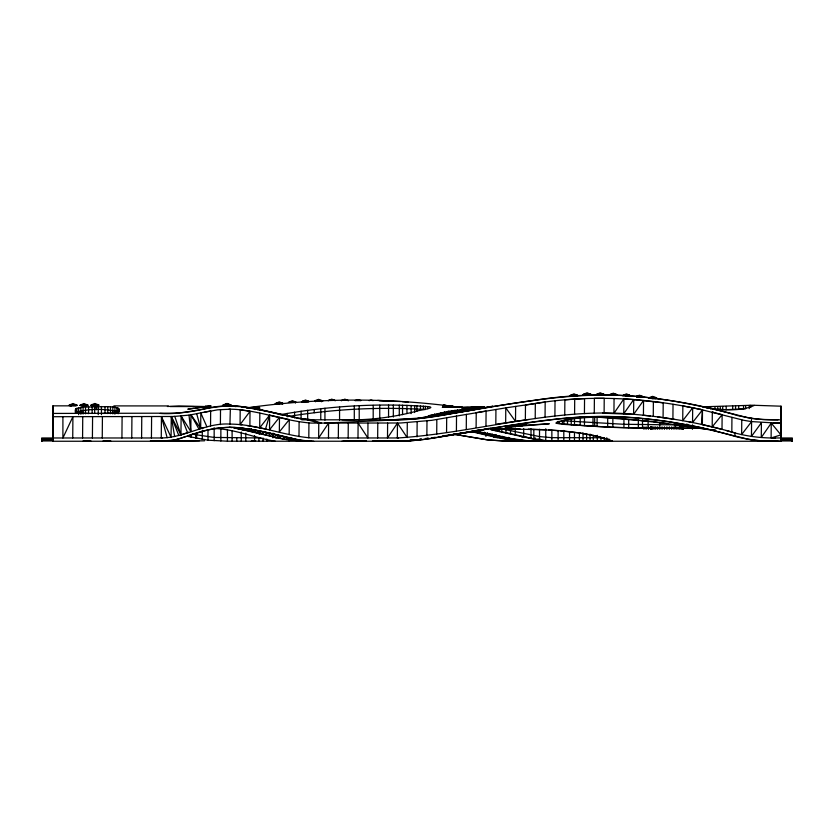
<?xml version="1.0" encoding="UTF-8"?>
<svg xmlns="http://www.w3.org/2000/svg" width="834" height="834" viewBox="0 0 834 834"><rect width="100%" height="100%" fill="white"/><g stroke="black" fill="none" stroke-linecap="round" stroke-linejoin="round"><path stroke-width="1.25" d="M41.742 441.165L41.742 439.726L53.022 439.81M210.543 426.038L210.668 410.912L189.516 415.071L173.649 416.489L53.063 416.708L53.022 441.249L191.111 441.249M453.602 434.222L486.754 439.768L506.332 441.249L780.978 441.249L780.937 419.815M792.258 439.726L780.978 439.726L780.978 440.727L792.258 440.727L792.3 441.249L792.3 437.975L772.128 437.975M780.978 439.81L780.937 437.975L780.978 441.249L765.862 441.103A150.214 150.214 0 0 1 734.629 436.286A471.971 471.971 0 0 0 657.963 420.273A399.079 399.079 0 0 0 550.221 419.919A2228.073 2228.073 0 0 0 433.253 438.131L430.646 438.538A244.852 244.852 0 0 1 397.922 441.249L227.442 441.207L207.989 440.196L187.567 436.318M792.258 439.81L792.258 438.809L780.937 438.809L780.937 441.165L780.937 439.612M456.417 430.74L456.521 416.072L506.207 407.784M72.735 437.975L72.912 416.708L62.904 437.975L62.904 416.708M82.576 437.975L82.743 416.708M92.407 437.975L92.584 416.708M102.248 437.975L102.426 416.708M121.92 437.975L122.098 416.708M131.751 437.975L131.928 416.708M141.592 437.975L141.77 416.708M151.434 437.975L151.6 416.708M206.895 426.789L200.817 413.038L200.692 428.467L190.965 414.842L190.83 431.532L181.114 415.999L180.968 434.827L171.272 416.562L171.074 437.256L161.442 416.708L161.264 437.975C185.012 437.725 205.967 422.411 230.111 424.099C257.883 424.245 284.029 435.88 311.499 437.965L397.881 437.965C478.049 432.846 556.841 406.075 637.854 414.686C670.87 417.803 703.688 423.62 735.484 433.117C748.536 436.536 762.036 438.163 775.526 437.975M220.395 424.61L220.52 409.567M241.943 424.798L240.067 424.631L240.182 409.807L250.012 411.36L249.887 426.018M259.833 413.174L259.708 427.842L269.653 415.123L289.283 419.565L289.169 434.295M298.989 436.641L299.104 421.91M308.809 437.85L308.934 423.005M318.765 423.088L318.651 437.965L328.606 423.088L328.481 437.965M338.323 437.965L338.437 423.088M348.153 437.965L348.278 423.088M357.994 437.965L358.109 423.088L367.888 437.965L367.95 423.099M377.666 437.965L377.781 423.099M387.622 423.099L387.497 437.965L397.464 423.078L407.18 437.6L407.294 422.65M397.464 423.078L397.338 437.965L398.339 437.954M417.021 436.87L417.146 421.941M426.862 435.734L426.987 420.909M436.714 434.18L436.828 419.544M446.565 432.419L446.68 417.897M466.269 429.051L466.383 414.362M476.11 427.415L476.235 412.642L486.086 411.006L485.961 425.861M495.813 424.298L495.938 409.431M702.374 424.569L702.489 409.869C646.381 397.422 587.918 394.294 531.133 404.156L505.779 407.857L505.665 422.817L528.433 419.523M515.631 406.408L515.506 421.389L505.779 407.857M525.357 419.95L525.483 404.98L534.094 403.75M535.209 418.616L535.324 403.552L545.175 402.103L545.05 417.302M554.902 416.03L555.027 400.852M564.743 414.998L564.868 399.861L574.709 399.121L584.551 398.621L584.426 413.622M574.584 414.185L574.709 399.121M594.267 413.278L594.392 398.339L604.223 398.287L604.108 413.174M614.064 398.454L613.939 413.32L623.895 398.871L633.725 399.559L663.207 402.843L663.082 417.625M623.895 398.871L623.769 413.737L633.725 399.559L633.6 414.383L643.556 400.466L643.431 415.259M653.262 416.364L653.376 401.571M672.913 419.075L673.028 404.292M688.905 421.816L692.554 422.536L692.679 407.826L682.848 405.96L682.733 420.711L692.679 407.826L702.489 409.869L701.477 424.381L722.004 429.374L722.129 414.654L712.309 412.132L712.194 426.862L722.129 414.654M731.825 432.064L731.939 417.365M741.76 419.867L741.635 434.566L751.58 421.608L751.455 436.391L761.484 422.65M761.411 422.65L761.286 437.485L771.241 423.088L780.937 434.868L771.116 437.944L771.241 423.088M53.063 437.975L53.022 440.592L41.7 440.592M780.937 439.487L780.978 437.975M75.289 412.257L75.884 408.712L83.077 407.075L107.774 406.627L114.904 407.18L118.782 408.597L119.001 410.933L117.584 413.038L102.655 413.435M700.226 409.348L744.022 420.357L751.257 421.566L751.726 418.324A150.975 150.975 0 0 0 776.735 419.815L781.156 419.815L781.156 406.2L752.748 405.23L702.478 406.825M734.629 436.286L735.181 433.034L726.383 430.521M265.535 428.947L269.653 415.123L269.528 429.802L279.473 417.281L279.348 431.929L289.283 419.565M487.369 434.18L485.857 436.286L485.857 433.816M240.067 424.631L250.012 411.36M118.782 408.597L118.782 411.881C105.261 408.545 88.831 408.41 75.519 412.476L75.519 409.192M692.554 422.536L702.489 409.869M69.483 405.199L73.017 403.51L76.561 405.199M80.408 405.199L83.953 403.51L87.487 405.199M91.333 405.136L94.867 403.458L98.412 405.136M223.199 405.199L226.733 403.51L230.278 405.199M223.637 405.136L227.171 403.458L230.716 405.136M275.752 403.5L279.296 401.821L282.83 403.5M288.866 402.301L292.411 400.612L295.945 402.301M301.981 401.665L305.525 399.986L309.06 401.665M315.096 401.008L318.64 399.33L322.174 401.008M328.21 400.789L331.755 399.111L335.289 400.789M341.325 400.789L344.869 399.111L348.404 400.789M570.446 395.483L573.98 393.804L577.524 395.483M583.56 394.409L587.094 392.731L590.639 394.409M596.675 394.44L600.209 392.751L603.753 394.44M609.79 394.826L613.324 393.148L616.868 394.826M622.904 395.524L626.438 393.846L629.983 395.524M649.133 398.016L652.668 396.338L656.212 398.016M257.664 409.869C265.848 405.783 249.241 407.565 246.697 408.128M369.087 400.685L371.099 399.986L373.111 400.685M186.024 436.557L174.952 439.893L160.305 441.249M180.415 435.014L188.62 432.231M557.56 422.004L556.278 422.984C603.514 428.749 651.479 428.04 699.028 428.113M188.536 435.692L204.257 430.834A98.6 98.6 0 0 1 247.239 428.884L251.461 429.614A548.126 548.126 0 0 1 291.525 438.236L295.194 439.184A72.245 72.245 0 0 0 311.436 441.238M199.295 428.874L204.111 427.488M492.227 406.325L492.748 406.158L468.906 410.682M167.394 406.512L178.81 405.97L206.634 406.565M561.209 421.024C596.31 412.788 632.704 420.284 668.003 423.568M483.866 406.836L448.442 411.287L428.144 415.864L473.232 408.201L468.656 408.577M204.038 412.361L217.591 409.828L230.351 409.202L229.944 424.11M490.882 406.669L419.408 418.063L392.71 419.815M489.026 428.582L490.872 428.176M486.702 428.822L489.026 428.342M486.702 429.051L480.853 430.136M475.995 430.584L478.914 430.031M280.141 414.707C329.284 405.866 379.731 402.749 429.541 406.742C435.921 408.201 417.01 410.484 415.426 411.485C391.448 417.751 366.71 420.524 341.93 419.815M456.521 416.072L431.658 420.346L400.747 422.994L311.363 423.088C283.581 421.139 257.091 409.306 229.016 409.16M170.47 437.37L171.106 437.245M471.366 431.428L475.015 430.761M395.702 441.249L406.596 440.988A212.399 212.399 0 0 0 422.661 439.539C490.225 430.198 557.592 412.726 626.292 417.292A517.966 517.966 0 0 1 668.253 421.65L698.517 427.071L748.181 439.216A141.822 141.822 0 0 0 761.786 440.832L778.018 441.249M467.947 410.849L417.292 418.418M467.947 432.022L464.163 432.679M476.381 430.584L479.686 430.021M464.559 432.919L470.783 431.845A25.156 0.782 -9.9 0 0 477.736 430.594M287.177 416.677C332.735 409.046 379.241 406.679 425.33 409.536L425.33 406.262M463.235 432.836L442.844 435.984M463.329 433.127L439.247 436.828M468.906 431.803L472.586 431.209M470.157 431.918L463.954 432.888M255.663 440.706L251.295 441.249M460.389 433.117L463.329 432.669M449.057 435.129L462.724 433.075M496.856 424.131L504.528 422.984M432.054 437.871L435.682 437.35M492.675 429.03L491.268 429.385L533.833 438.861L545.749 440.581L612.302 440.998L602.419 437.496M427.279 438.434L428.457 438.267M254.641 440.873L251.68 441.217M425.444 438.507L427.404 438.236M426.132 438.705L428.457 438.382M210.929 406.043L188.004 409.14L210.929 406.043L205.456 406.033M247.469 407.795C317.733 397.693 389.52 397.516 459.836 407.346L443.281 405.334L459.711 407.388M419.273 439.341L421.253 439.08M419.408 439.601L421.639 439.32L419.565 439.487M505.091 427.696L526.16 425.027L513.817 426.362M492.581 429.208L490.913 429.739L532.561 438.924L545.04 440.769L557.894 441.249M417.177 439.893L409.536 440.654M511.346 426.622L506.405 427.164L549.283 423.766L520.218 425.59M410.026 440.519L416.364 439.893M413.205 418.877L390.156 419.815M167.488 441.249L179.539 440.727M409.286 440.415L413.205 440.06M110.776 440.915L103.812 441.249M410.318 440.206L412.423 440.029M513.911 426.143L526.275 425.163L512.722 426.247M512.795 426.101L517.747 425.767M461.744 408.306L484.179 406.815L462.046 407.618L468.281 407.482M408.42 440.748L394.002 441.249M102.655 441.228L109.608 440.842M175.682 441.071L180.363 440.779M379.407 400.747L400.414 401.508M174.306 440.842L161.629 441.249M405.897 440.821L390.145 441.249M720.295 406.585L720.295 409.869L735.567 409.306L745.617 408.848L745.617 405.564M181.124 440.79L162.953 441.249M324.655 423.088L400.622 419.711A299.823 299.823 0 0 0 441.322 415.53L443.584 415.134A1831.099 1831.099 0 0 1 530.674 400.904L533.614 400.497A415.207 415.207 0 0 1 655.951 398.589A491.977 491.977 0 0 1 738.09 415.718L751.726 418.324M173.649 416.489L174.817 416.437L180.968 434.827M170.689 440.811L162.432 441.03M204.57 440.8L171.783 441.249M494.364 428.916L520.145 428.905M366.407 440.811L341.93 441.217M612.51 441.249C578.608 428.655 539.577 429.823 503.361 428.947M403.01 440.8L372.444 440.998M400.643 440.832L390.156 440.998M170.157 406.565L193.707 406.575M199.472 440.759L162.015 441.03M470.772 407.43L484.481 407.138L442.301 407.378L462.714 407.326L442.562 406.804L459.18 407.409M358.61 441.103L343.618 441.249M396.056 419.815L406.992 419.533A209.615 209.615 0 0 0 422.327 418.126C483.991 409.484 545.227 394.492 607.85 395.066C655.263 395.358 701.675 405.553 747.254 417.594A138.673 138.673 0 0 0 762.735 419.46L777.934 419.815M751.257 421.566L776.746 423.099M703.76 428.311L645.62 428.28L614.512 427.446L564.18 424.402L556.122 423.307L556.445 422.473C569.403 417.876 583.341 416.896 596.988 417.24M506.332 441.249L575.179 440.769M52.844 413.435L174.629 413.164A156.928 156.928 0 0 0 203.319 409.16L205.571 408.618A101.654 101.654 0 0 1 245.363 407.201A638.208 638.208 0 0 1 298.676 418.501L311.697 419.815M773.191 423.14L780.937 423.13L777.653 423.13M584.081 393.784L590.107 393.784M597.196 393.804L603.222 393.804M610.311 394.201L616.336 394.201M570.967 394.857L576.992 394.857M623.425 394.899L629.451 394.899M576.992 396.254L570.967 396.254L570.967 395.629M625.834 396.296L629.451 396.296L629.451 395.67M642.566 396.254L636.54 396.254L639.553 395.201L643.097 396.88M636.655 396.88L643.619 396.88L636.655 397.026M649.655 397.391L655.68 397.391M652.063 398.788L655.68 398.788L655.68 398.162M328.742 400.164L334.768 400.164M341.857 400.164L347.882 400.164M315.627 400.383L321.653 400.383M302.513 401.029L308.538 401.029M289.398 401.665L295.424 401.665M308.424 401.665L301.46 401.665L308.424 401.8M276.283 402.874L282.309 402.874M278.692 404.271L276.283 404.271L276.283 403.646M91.855 404.511L97.88 404.511M227.776 404.511L230.184 404.511M70.004 404.563L76.04 404.563M80.94 404.563L86.965 404.563M223.72 404.563L229.746 404.563M160.232 413.435C183.522 415.176 205.727 406.669 228.777 405.991C257.81 405.543 284.978 418.261 313.667 419.815M301.71 419.815L396.963 419.815M774.317 423.13L780.937 423.13M162.223 437.975L41.7 437.975L41.742 441.249M192.133 434.149L214.161 437.433L260.969 437.975M275.376 437.975L276.825 437.975M41.7 438.809L53.063 438.809M780.937 440.592L792.3 440.592L792.258 438.809L792.3 441.249M41.742 440.727L53.022 440.727M533.562 441.03L544.498 441.03M71.443 405.845L52.844 405.845L52.844 419.815M113.862 405.897L168.374 405.939M87.997 413.435L76.447 413.101L75.289 410.078M562.439 424.016L562.439 420.732L623.936 424.287L677.667 424.902M533.489 441.249C512.451 442.156 492.091 436.391 471.804 431.72M538.232 441.249C516.527 441.864 495.761 434.629 474.556 431.22M90.103 441.249L83.087 440.936M509.178 441.249L488.453 439.987L455.197 434.431M275.376 441.249C254.61 437.923 234.75 428.926 213.327 428.457M531.018 441.03L508.657 439.518L472.388 431.553M602.544 413.164L633.746 414.394M500.296 437.808L502.725 437.871M150.401 440.759L167.269 441.249M528.256 429.083L546.239 429.781M91.26 441.228L84.693 440.842M600.605 417.375L652.105 421.431M313.657 441.249C290.138 440.56 268.016 430.751 244.623 428.54C222.605 424.746 200.65 430.824 180.186 438.559L179.706 438.705A62.904 62.904 0 0 1 162.286 441.249M377.656 400.403L393.022 401.06M529.183 437.537L531.195 437.631M528.172 440.769L538.159 441.03L538.159 438.84M548.678 429.927L558.227 430.605M460.493 407.378L442.844 406.2L458.189 407.367M498.117 437.642L493.749 437.318L494.437 437.37M524.847 437.214L527.067 437.402M527.067 440.675L512.066 438.684L486.91 433.315M402.165 401.644L408.399 402.29M239.483 406.617L233.927 406.273L235.928 406.638M560.479 430.792L580.912 433.159M247.041 428.812L233.927 427.529L283.696 438.986L300.303 440.748L287.219 437.506M459.513 407.367L443.135 405.658L459.68 407.451M643.275 415.249L650.311 415.989M710.808 429.896L715.728 430.427M713.007 429.896L715.353 430.156M653.314 421.566L708.473 429.614M240.922 406.763L256.955 409.244L279.129 414.175M521.406 436.839L523.742 437.131M657.651 416.927L674.268 419.283M706.127 407.826C721.827 409.619 739.643 412.059 754.322 405.397M706.127 429.083L708.316 429.374M459.961 407.451L443.396 405.136L459.346 407.388M673.799 424.172L677.854 424.756M704.886 428.905L690.062 426.622M678.98 424.933L689.009 426.455M229.308 427.196L231.758 427.592M582.049 433.315L597.957 436.338M249.439 429.187L253.182 429.802M246.947 425.528L265.931 429.03M254.443 430.031L261.198 431.345M477.861 431.553L481.166 432.179M482.313 432.398L485.732 433.075M236.7 428.53L239.17 429.041M499.274 431.616L499.274 428.342L539.515 436.589L551.858 437.673L604.15 437.756L604.15 441.03M262.262 431.564L265.744 432.304M266.828 432.544L285.968 437.172M712.903 412.267L712.309 412.132L713.737 412.486M240.411 429.291L242.871 429.864M280.214 414.446L282.372 414.998M598.916 436.557L601.251 437.183M306.745 419.638L319.318 423.088M311.416 419.815L321.319 423.088M190.965 414.842L198.888 428.989M178.83 435.546L171.272 416.562L174.66 436.609M181.114 415.999L187.514 432.575M161.442 416.708L167.154 437.725M196.761 413.893L200.692 428.467M188.995 415.134L190.83 431.532M96.264 406.512L96.296 409.796M780.937 406.189L780.937 441.249M780.77 427.623L780.77 441.249M750.715 405.303L750.715 407.482M749.245 405.366L749.245 408.639M743.532 405.678L743.532 408.952M738.684 405.887L738.684 409.16M735.567 406.033L735.567 409.306M732.69 406.137L732.69 409.411M726.195 406.387L726.195 409.671M722.713 406.512L722.713 409.796M717.761 406.648L717.761 409.921M714.967 406.7L714.967 408.889M710.568 406.773L710.568 408.952M692.418 424.819L692.408 429.291M686.893 423.943L686.893 426.132M683.255 426.82L683.255 429.291M682.89 426.82L682.89 429.291M682.17 426.82L682.17 429.291M681.097 426.82L681.097 429.291M680.054 424.902L680.054 428.186M679.71 426.82L679.71 429.291M678.052 426.82L678.052 429.291M676.124 426.82L676.124 429.291M675.269 424.902L675.269 428.186M673.987 426.82L673.987 429.291M671.724 426.82L671.724 429.291M669.348 426.82L669.348 429.291M666.898 426.82L666.898 429.291M664.437 426.82L664.437 429.291M662.06 426.82L662.06 429.291M659.777 422.369L659.798 429.291M657.661 426.82L657.661 429.291M655.732 426.82L655.732 429.291M654.075 426.82L654.075 429.291M652.688 426.82L652.688 429.291M651.615 426.82L651.615 429.291M650.906 426.82L650.906 429.291M650.739 426.82L650.739 429.291M650.541 426.82L650.541 429.291M648.372 426.82L648.372 429.291M648.101 421.087L648.101 428.04M646.079 426.82L646.079 429.291M643.942 426.82L643.942 429.291M642.503 419.815L642.503 427.998M638.333 419.742L638.333 427.915M630.504 395.524L622.372 395.67M628.69 419.523L628.69 427.706M623.936 418.157L623.936 427.561M617.389 394.972L609.258 394.826M612.854 417.74L612.854 427.144M608.872 438.84L608.872 441.03M607.684 417.5L607.684 426.904M606.766 437.756L606.766 441.03M603.222 394.576L603.222 395.201L597.196 395.201L597.196 394.576M600.97 437.756L600.97 441.03M597.321 435.306L597.321 441.03M597.092 416.937L597.092 426.341M594.684 416.802L594.684 426.205M593.297 435.306L593.297 441.03M593.016 416.698L593.016 426.101M590.107 394.555L590.107 395.18L584.081 395.18L584.081 394.555M590.045 434.087L590.045 441.03M586.604 434.087L586.604 441.03M584.478 417.375L584.478 425.559M583.029 432.867L583.029 441.03M580.203 417.115L580.203 425.298M579.39 432.867L579.39 441.03M574.49 418.001L574.49 424.954M574.47 432.867L574.47 441.03M571.248 417.813L571.248 424.767M569.549 431.647L569.549 441.03M567.495 418.731L567.495 424.464M563.867 420.878L563.867 424.162M563.805 430.427L563.805 441.03M559.176 421.451L559.176 423.641M558.134 421.295L558.134 423.484M558.113 430.427L558.113 441.03M551.858 430.344L551.858 440.946M545.749 428.759L545.749 440.581M539.932 438.84L539.932 441.03M539.515 429.26L539.515 439.862M535.063 437.735L535.063 439.925M533.833 429.479L533.833 438.861M531.008 428.895L531.008 438.277M523.689 428.561L523.689 436.724M515.266 428.009L515.266 434.952M510.491 428.249L510.491 433.972M508.657 437.329L508.657 439.518M505.967 429.75L505.967 433.034M502.589 436.286L502.589 438.476M501.797 428.874L501.797 432.158M497.731 428.009L497.731 431.282M496.324 434.9L496.324 437.089M495.302 428.561L495.302 430.74M495.031 434.587L495.031 436.776M492.196 433.92L492.196 436.109M487.546 432.836L487.546 435.025M484.627 432.168L484.627 434.347M457.543 409.932L457.543 412.121M454.843 410.307L454.843 412.496M451.851 410.745L451.851 412.934M448.442 411.287L448.442 413.476M446.555 411.61L446.555 413.789M444.47 411.975L444.47 414.164M440.665 412.694L440.665 414.873M434.524 413.998L434.524 416.176M427.727 406.502L427.727 408.691M423.391 406.095L423.391 409.369M420.472 405.866L420.472 409.15M416.864 405.658L416.864 411.402M414.654 405.553L414.654 412.538M411.11 405.418L411.11 413.643M406.94 405.303L406.94 413.528M402.551 405.209L402.551 414.675M399.288 405.168L399.288 415.864M393.325 405.126L393.325 417.063M388.561 405.126L388.561 417.073M379.751 405.22L379.751 419.638M373.194 405.355L373.194 418.532M359.214 405.824L359.214 420.232M354.294 406.043L354.294 420.451M339.563 406.929L339.563 420.107M324.937 408.212L324.937 420.148M321.653 401.154L321.653 401.779M320.767 408.65L320.767 419.356M315.627 401.154L315.627 401.779M314.22 409.452L314.22 412.736M307.663 410.255L307.663 419.721M301.095 411.183L301.095 419.408M296.477 402.301L288.345 402.436M295.424 402.436L295.424 403.062M294.558 412.184L294.558 417.938M292.025 438.142L292.025 440.331M289.711 437.86L289.711 440.05M289.356 439.038L289.356 441.217M287.177 413.403L287.177 415.593M286.948 437.433L286.948 439.622M283.696 436.797L283.696 438.986M282.309 403.646L282.309 404.271M280.412 436.036L280.412 438.225M277.868 435.411L277.868 437.6M273.041 433.117L273.041 436.401M272.885 435.473L272.885 437.871M269.205 433.242L269.205 435.431M266.88 439.07L266.88 441.249M266.161 432.471L266.161 434.66M263.294 431.751L263.294 433.941M263.033 437.975L263.033 441.249M260.416 431.032L260.416 433.221M259.343 407.367L259.343 409.557M259.176 431.939L259.176 434.326M258.894 437.975L258.894 441.249M258.509 407.294L258.509 409.484M257.341 407.273L257.341 409.452M255.287 407.336L255.287 409.515M255.121 429.729L255.121 431.918M254.568 435.577L254.568 441.249M251.482 428.864L251.482 431.053M245.769 433.18L245.769 441.249M241.255 431.991L241.255 441.249M236.773 437.975L236.773 441.249M232.102 430.782L232.102 441.249M230.184 405.282L230.184 405.908M229.746 405.334L229.746 405.97L223.72 405.97L223.72 405.334M227.442 429.541L227.442 441.207M220.864 429.385L220.864 441.05M214.161 427.863L214.161 440.717M207.989 429.739L207.989 440.196M202.297 430.208L202.297 439.476M196.605 432.763L196.605 438.434M195.709 434.962L195.709 438.236M190.944 434.973L190.944 437.162M119.053 409.713L119.053 411.902M118.157 408.024L118.157 413.747M116.875 407.555L116.875 413.289M114.904 407.18L114.904 414.144M112.84 406.94L112.84 413.904M110.505 406.763L110.505 413.716M107.774 406.627L107.774 413.581M104.99 406.544L104.99 413.497M101.446 406.492L101.446 414.675M98.235 406.492L98.235 414.675M97.88 405.282L97.88 405.908L91.855 405.908L91.855 405.282M94.701 406.533L94.701 413.487M92.136 406.575L92.136 413.539M88.571 406.7L88.571 413.664M86.965 405.334L86.965 405.97L80.94 405.97L80.94 405.334M85.506 406.877L85.506 413.831M83.077 407.075L83.077 414.039M80.888 407.336L80.888 414.289M78.646 407.711L78.646 414.665M76.957 408.16L76.957 411.443M76.04 405.334L76.04 405.97L70.004 405.97L70.004 405.334M75.884 408.712L75.884 411.986M53.23 427.31L53.23 441.249M53.063 405.824L53.063 441.269M493.478 429.249A33.172 1.126 1.4 0 1 504.706 429.041M485.294 429.124A25.156 0.782 -9.9 0 1 478.924 430.375M480.217 430.198A24.999 0.636 -9 0 1 478.049 430.573M476.944 430.761A24.999 0.636 -9 0 1 473.556 431.324M472.398 431.512A24.999 0.636 -9 0 1 470.063 431.887M434.556 437.412A24.186 0.678 -8.4 0 1 431.991 437.798M357.984 399.549L354.971 400.601L360.997 400.601L357.984 399.549M233.656 427.654L283.612 439.257L300.688 440.978L259.947 431.324L233.656 427.654M508.969 426.539L506.499 426.737L508.99 426.549M591.16 394.409L583.029 394.555L591.16 394.409M604.275 394.44L596.143 394.576L604.275 394.44M578.045 395.483L569.914 395.629L578.045 395.483M656.733 398.016L648.602 398.162L656.733 398.016M322.706 401.008L314.574 401.154L322.706 401.008M283.362 403.5L275.23 403.646L283.362 403.5M77.082 405.199L68.951 405.334L77.082 405.199M88.018 405.199L79.887 405.334L88.018 405.199M98.933 405.136L90.802 405.282L98.933 405.136M231.237 405.136L222.668 405.334L231.237 405.136"/></g></svg>
